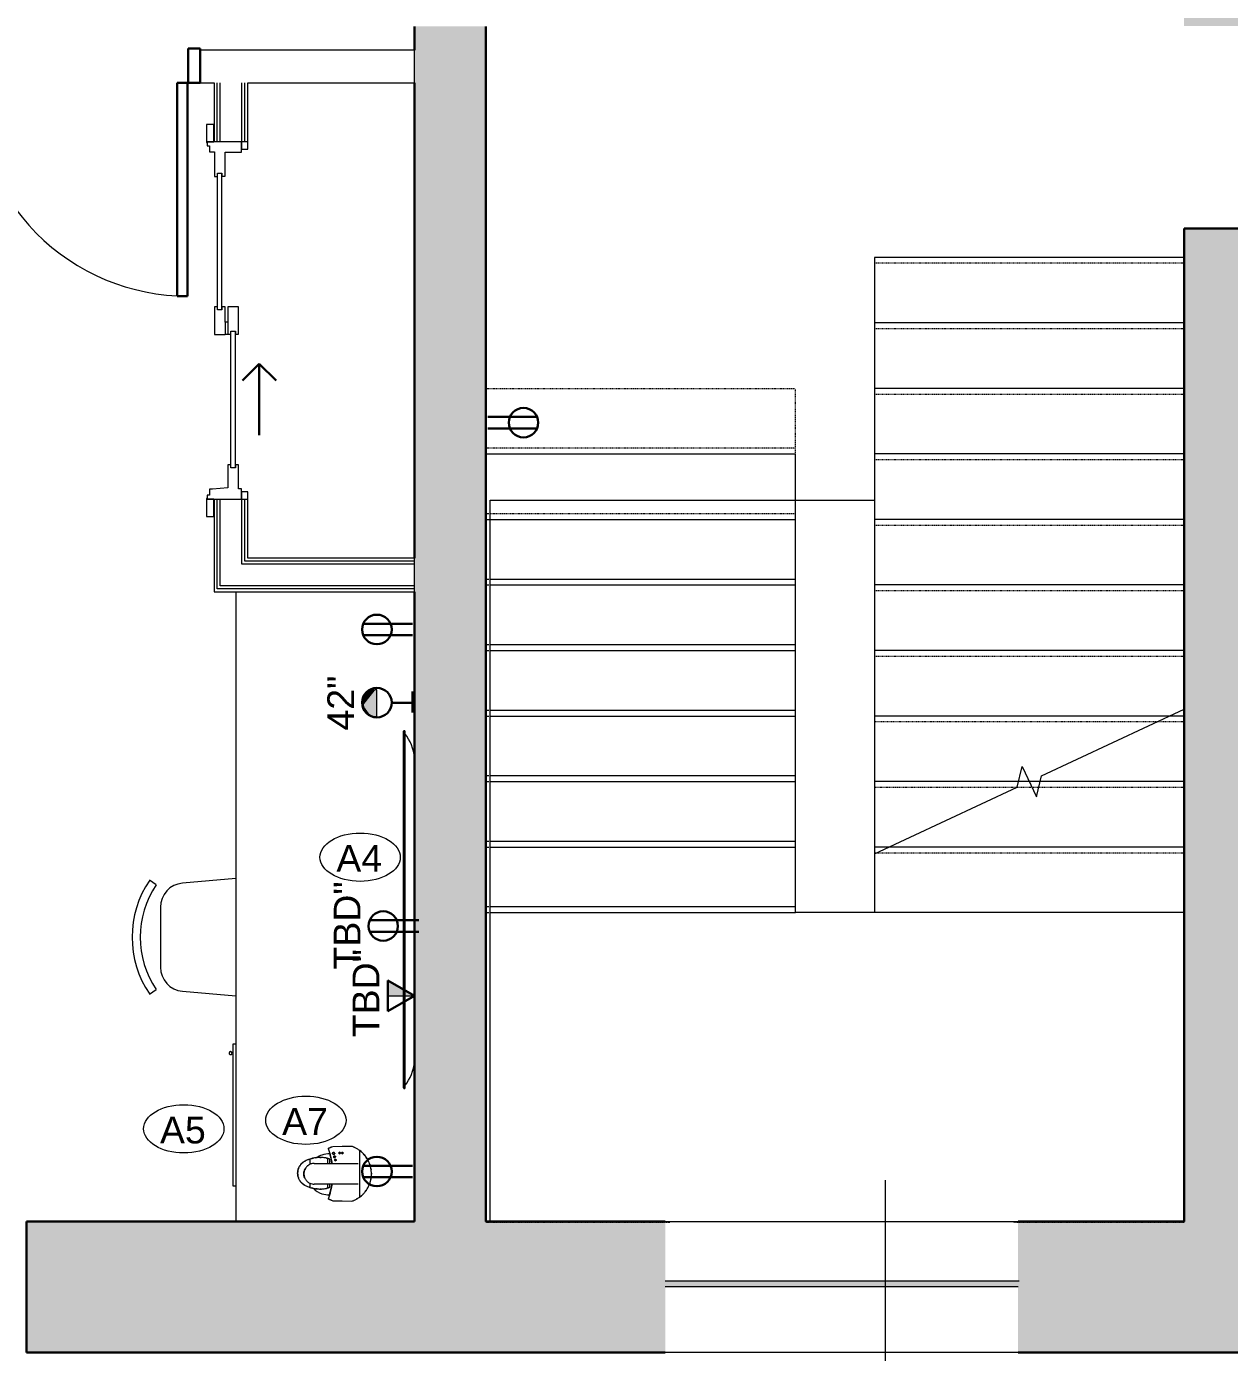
# Model space of a CAD drawing. Header units: inches. Extents: x -1176 to 1507, y -2563 to 978.
# Drawn here: x -422 to -219.9, y 84.5 to 307.1 of the extents above; entities that cross this region are included whole.
import ezdxf

# ---------------------------------------------------------------- set-up
doc = ezdxf.new("R2010")
doc.units = ezdxf.units.IN
doc.header["$MEASUREMENT"] = 0
doc.linetypes.add('Overhead 1_16_', pattern=[0.101562, 0.0625, -0.039062])
for name, color, linetype, lineweight in [('A-ANNO-NOTE', 131, 'Continuous', 40), ('A-AREA-IDEN', 2, 'Continuous', 9), ('A-DETL-GENF', 92, 'Continuous', 18), ('A-DOOR', 31, 'Continuous', 18), ('A-DOOR-FRAM', 31, 'Continuous', 30), ('A-DOOR-GLAZ', 31, 'Continuous', 9), ('A-DOOR-OPNG', 31, 'Continuous', 30), ('A-FLOR', 192, 'Continuous', 18), ('A-GLAZ', 151, 'Continuous', 18), ('A-WALL', 113, 'Continuous', 18), ('A-WALL-PATT', 111, 'Continuous', 18), ('I-FURN', 30, 'Continuous', 9), ('I-WALL', 2, 'Continuous', 18), ('Q-CASE', 31, 'Continuous', 9), ('Q-SPCQ', 91, 'Continuous', 9), ('Q-SPCQ-IDEN', 132, 'Continuous', 9), ('S-STRS', 31, 'Continuous', 18), ('S-STRS-MBND', 31, 'Continuous', 18)]:
    doc.layers.add(name, color=color, linetype=linetype, lineweight=lineweight)
doc.styles.add('Arial', font='arial.ttf', dxfattribs={"height": 4.5})
doc.styles.add('Swis721 Lt BT', font='swissl.ttf', dxfattribs={"height": 4.5})

# ---------------------------------------------------------------- blocks, each defined once
blk = doc.blocks.new('Chapel Windowscut - Chapel Windows-5742377-2nd Floor Power _ Signal')
at = {"layer": 'A-GLAZ'}
for points, knots in [([(-29.66, 11), (-29.16, 11), (-27.41, 11), (-23.4, 11), (-17.15, 11), (-9.87, 11), (-2, 11), (5.98, 11), (13.93, 11), (21.27, 11), (26.24, 11), (28.69, 11), (29.47, 11), (29.64, 11)], [0.379319, 0.379319, 0.379319, 0.379319, 0.502655, 0.753982, 1.00531, 1.256637, 1.507964, 1.759292, 2.010619, 2.293363, 2.576106, 2.717478, 2.762284, 2.762284, 2.762284, 2.762284]), ([(-29.66, 0), (-29.16, 0), (-27.41, 0), (-23.4, 0), (-17.15, 0), (-9.87, 0), (-2, 0), (5.98, 0), (13.93, 0), (21.27, 0), (26.24, 0), (28.69, 0), (29.47, 0), (29.64, 0)], [0.379319, 0.379319, 0.379319, 0.379319, 0.502655, 0.753982, 1.00531, 1.256637, 1.507964, 1.759292, 2.010619, 2.293363, 2.576106, 2.717478, 2.762284, 2.762284, 2.762284, 2.762284]), ([(29.66, -1), (29.48, -1), (28.68, -1), (26.25, -1), (21.26, -1), (13.93, -1), (5.98, -1), (-2, -1), (-9.87, -1), (-17.14, -1), (-23.44, -1), (-27.31, -1), (-29.26, -1), (-29.79, -1)], [-2.762284, -2.762284, -2.762284, -2.762284, -2.717478, -2.576106, -2.293363, -2.010619, -1.759292, -1.507964, -1.256637, -1.00531, -0.753982, -0.502655, -0.379319, -0.379319, -0.379319, -0.379319]), ([(29.66, -11), (29.48, -11), (28.68, -11), (26.25, -11), (21.26, -11), (13.93, -11), (5.98, -11), (-2, -11), (-9.87, -11), (-17.14, -11), (-23.44, -11), (-27.31, -11), (-29.26, -11), (-29.79, -11)], [-2.762284, -2.762284, -2.762284, -2.762284, -2.717478, -2.576106, -2.293363, -2.010619, -1.759292, -1.507964, -1.256637, -1.00531, -0.753982, -0.502655, -0.379319, -0.379319, -0.379319, -0.379319])]:
    blk.add_open_spline(points, degree=3, knots=knots, dxfattribs=at)
blk = doc.blocks.new('Door-Sliding-JELD-WEN-2_Panel-Stationary_Active-Wide_Stile-EpicVue - D6 5_ X 8_-8222148-2nd Floor Power _ Signal')
at = {"layer": 'A-DETL-GENF', "lineweight": 9}
for p, q in [((-29.86, 4.12), (-32.91, 4.12)), ((-32.91, 4.12), (-32.91, 2.86)), ((-32.91, 2.86), (-30, 2.86)), ((-30, 2.86), (-30, 4.04)), ((-30, 4.04), (-29.86, 4.04)), ((-29.34, 4.01), (-30, 4.01)), ((-30, 4.01), (-30, -1.74)), ((-29.86, 4.04), (-29.86, 4.12)), ((-29.34, 3.61), (-29.34, 4.01)), ((-28.34, 3.61), (-29.34, 3.61)), ((-28.34, 3.12), (-28.34, 3.61)), ((-28.11, 0.52), (-28.34, 3.12)), ((2.32, 2.8), (-2.37, 2.8)), ((-2.37, 2.8), (-2.37, 0.96)), ((1.78, 1.54), (1.78, 2.29)), ((1.78, 2.29), (2.32, 2.29)), ((2.32, 2.29), (2.32, 2.8)), ((24.2, 2.8), (24.2, 2.29)), ((28.33, 2.8), (24.2, 2.8)), ((24.2, 2.29), (24.75, 2.29)), ((24.75, 2.29), (24.75, 1.54)), ((29.34, 3.61), (28.33, 3.61)), ((28.33, 3.61), (28.33, 2.8)), ((30, 4.01), (29.34, 4.01)), ((29.34, 4.01), (29.34, 3.61)), ((29.86, 4.12), (29.86, 4.04)), ((32.91, 4.12), (29.86, 4.12)), ((29.86, 4.04), (30, 4.04)), ((30, 4.04), (30, 2.86)), ((30, -1.74), (30, 4.01)), ((30, 2.86), (32.91, 2.86)), ((32.91, 2.86), (32.91, 4.12)), ((-24.21, 0.52), (-28.11, 0.52)), ((-24.75, -0.74), (-24.75, 0.01)), ((-24.75, 0.01), (-24.21, 0.01)), ((-24.21, 0.01), (-24.21, 0.52)), ((-2.37, 0.96), (-2.32, 0.96)), ((-2.32, 1.01), (-2.32, 0.96)), ((-0.28, 1.01), (-2.32, 1.01)), ((-2.32, 0.96), (-2.32, 0.01)), ((-0.28, 0.52), (-2.32, 0.52)), ((-2.32, 0.01), (-1.78, 0.01)), ((-1.78, 0.01), (-1.78, -0.74)), ((-0.28, 0.52), (-0.28, 1.01)), ((-0.28, 1.01), (2.31, 1.01)), ((2.31, 0.52), (-0.28, 0.52)), ((2.31, 1.54), (1.78, 1.54)), ((2.31, 1.01), (2.31, 1.54)), ((2.31, -1.27), (2.31, 0.52)), ((24.75, 1.54), (24.21, 1.54)), ((24.21, 1.54), (24.21, 1.01)), ((24.21, 1.01), (28.25, 1.01)), ((28.25, 1.01), (28.25, -1.74)), ((-30, -1.74), (-28.25, -1.74)), ((-28.25, -1.74), (-28.25, -1.27)), ((-28.25, -1.27), (-24.22, -1.27)), ((-24.22, -0.74), (-24.75, -0.74)), ((-24.22, -1.27), (-24.22, -0.74)), ((-1.78, -0.74), (-2.31, -0.74)), ((-2.31, -0.74), (-2.31, -1.27)), ((-2.31, -1.27), (2.31, -1.27)), ((28.25, -1.74), (30, -1.74))]:
    blk.add_line(p, q, dxfattribs=at)
at = {"layer": 'A-DOOR-FRAM', "lineweight": 9}
for p, q in [((-28.75, -1.74), (-30, -1.74)), ((-30, -1.74), (-30, -2.81)), ((-28.75, -2.81), (-28.75, -1.74)), ((28.75, -1.74), (28.75, -2.81)), ((30, -1.74), (28.75, -1.74)), ((30, -2.81), (30, -1.74)), ((-30, -2.81), (-28.75, -2.81)), ((28.75, -2.81), (30, -2.81))]:
    blk.add_line(p, q, dxfattribs=at)
at = {"layer": 'A-DOOR-GLAZ'}
for p, q in [((1.78, 2.29), (24.75, 2.29)), ((-24.75, 0.01), (-1.78, 0.01)), ((1.78, 1.54), (24.75, 1.54)), ((-24.75, -0.74), (-1.78, -0.74))]:
    blk.add_line(p, q, dxfattribs=at)
at = {"layer": 'A-DOOR-OPNG'}
for p, q in [((-10.1, -1.92), (-7.27, -4.75)), ((-7.27, -4.75), (-19.27, -4.75)), ((-10.1, -7.58), (-7.27, -4.75))]:
    blk.add_line(p, q, dxfattribs=at)
blk = doc.blocks.new('Desk4 - Desk-7643888-2nd Floor Power _ Signal')
at = {"layer": 'Q-CASE'}
blk.add_line((2331.55, 493.83), (2225.83, 493.83), dxfattribs=at)
blk = doc.blocks.new('Single Flush - D1 3_ X 8_-8252945-2nd Floor Power _ Signal')
at = {"layer": 'A-DOOR', "lineweight": 30}
for p, q in [((16.15625, -2.75), (17.90625, -2.75)), ((16.15625, -38.5625), (16.15625, -2.75)), ((17.90625, -2.75), (17.90625, -38.5625)), ((17.90625, -38.5625), (16.15625, -38.5625))]:
    blk.add_line(p, q, dxfattribs=at)
at = {"layer": 'A-DOOR', "lineweight": 9}
blk.add_arc((17.90625, -2.75), 35.8125, 179.5, 270, dxfattribs=at)
at = {"layer": 'A-DOOR-FRAM'}
for p, q in [((-20, 3), (-20, -2.75)), ((-20, 3), (-18, 3)), ((-18, 3), (-18, -2.75)), ((18.000004, 3), (18.000004, -2.75)), ((18.000004, 3), (20.000004, 3)), ((20.000004, 3), (20.000004, -2.75)), ((-20, -2.75), (-18, -2.75)), ((18.000004, -2.75), (20.000004, -2.75))]:
    blk.add_line(p, q, dxfattribs=at)
blk = doc.blocks.new('F-Chairs - Side 01-V128-2nd Floor Power _ Signal')
at = {"layer": 'I-FURN'}
for p, q in [((-9.57, -3.52), (-8.8, -4.64)), ((8.8, -4.64), (9.57, -3.52)), ((5.02, -5.32), (-5.02, -5.32)), ((-9.07, -9.03), (-9.85, -18)), ((9.85, -18), (9.07, -9.03))]:
    blk.add_line(p, q, dxfattribs=at)
for centre, radius, start, end in [((0, -17.51), 16.94, 55.6197, 124.3803), ((0, -17.51), 15.59, 55.6197, 124.3803), ((-5.02, -9.38), 4.06, 90, 175.0303), ((5.02, -9.38), 4.06, 4.9697, 90)]:
    blk.add_arc(centre, radius, start, end, dxfattribs=at)
blk = doc.blocks.new('A-UC Refrigerator - A-UC Refrigerator-V129-2nd Floor Power _ Signal')
at = {"layer": 'Q-SPCQ'}
for p, q in [((-11.87, -17.25), (-11.87, -17.75)), ((-11.87, -17.75), (11.88, -17.75)), ((-10.5, -17.75), (-10.5, -17.91)), ((-10.5, -17.75), (-10.5, -17.91)), ((-10.25, -17.93), (-10.25, -17.75)), ((-10.25, -17.93), (-10.25, -17.75)), ((11.88, -17.75), (11.88, -17.25))]:
    blk.add_line(p, q, dxfattribs=at)
for start, end in [(90, 270), (270, 90)]:
    blk.add_arc((-10.39, -18.13), 0.25, start, end, dxfattribs=at)
blk = doc.blocks.new('A-Flat_Screen_TV - OLED 65B6P 65_-V63-2nd Floor Power _ Signal')
at = {"layer": 'Q-SPCQ'}
for p, q in [((-30, 0.19), (30, 0.19)), ((-30, 0.19), (-30, 0)), ((30, 0), (-30, 0)), ((-29.94, 0), (-29.94, -0.06)), ((29.94, -0.06), (29.94, 0)), ((30, 0), (30, 0.19)), ((29.94, -0.06), (-29.94, -0.06))]:
    blk.add_line(p, q, dxfattribs=at)
for centre, start, end in [((-24.9, -5.58), 94.6372, 128.9656), ((24.9, -5.58), 51.0344, 85.3628)]:
    blk.add_arc(centre, 7.41, start, end, dxfattribs=at)
blk = doc.blocks.new('Keurig_Coffee_Maker_18764 - Keurig_Coffee_Maker_18764-V131-2nd Floor Power _ Signal')
at = {"layer": 'Q-SPCQ'}
for p, q in [((-0.61, 4.75), (-0.53, 4.77)), ((-0.53, 4.77), (-0.61, 4.75)), ((-0.61, 4.75), (-0.53, 4.77)), ((-0.53, 4.77), (-0.61, 4.75)), ((-0.61, 4.75), (-0.53, 4.77)), ((-0.53, 4.77), (-0.61, 4.75)), ((-0.61, 4.75), (-0.6, 4.72)), ((-0.61, 4.75), (-0.6, 4.72)), ((-0.61, 4.75), (-0.6, 4.72)), ((-0.6, 4.72), (-0.52, 4.74)), ((-0.52, 4.74), (-0.6, 4.72)), ((-0.6, 4.72), (-0.52, 4.74)), ((-0.52, 4.74), (-0.6, 4.72)), ((-0.6, 4.72), (-0.52, 4.74)), ((-0.52, 4.74), (-0.6, 4.72)), ((-0.52, 4.74), (-0.53, 4.77)), ((-0.52, 4.74), (-0.53, 4.77)), ((-0.52, 4.74), (-0.53, 4.77)), ((-0.51, 4.78), (-0.43, 4.8)), ((-0.51, 4.78), (-0.51, 4.75)), ((-0.43, 4.77), (-0.51, 4.75)), ((-0.43, 4.8), (-0.36, 4.82)), ((-0.43, 4.77), (-0.43, 4.8)), ((-0.35, 4.79), (-0.43, 4.77)), ((-0.36, 4.82), (-0.35, 4.79)), ((-0.31, 4.83), (-0.11, 4.85)), ((-0.31, 4.83), (-0.3, 4.8)), ((-0.11, 4.82), (-0.3, 4.8)), ((-0.11, 4.85), (-0.11, 4.82)), ((-0.04, 4.86), (0.03, 4.85)), ((-0.04, 4.86), (-0.04, 4.82)), ((0.03, 4.82), (-0.04, 4.82)), ((0.03, 4.85), (0.13, 4.85)), ((0.13, 4.85), (0.03, 4.85)), ((0.03, 4.82), (0.03, 4.85)), ((0.03, 4.82), (0.12, 4.82)), ((0.12, 4.82), (0.03, 4.82)), ((0.13, 4.85), (0.12, 4.82)), ((0.2, 4.81), (0.12, 4.82)), ((0.13, 4.85), (0.2, 4.84)), ((0.2, 4.84), (0.2, 4.81)), ((0.27, 4.8), (0.28, 4.83)), ((0.3, 4.8), (0.27, 4.8)), ((0.28, 4.83), (0.44, 4.8)), ((0.43, 4.77), (0.34, 4.79)), ((0.49, 4.75), (0.43, 4.77)), ((0.44, 4.8), (0.5, 4.78)), ((0.44, 4.8), (0.44, 4.8)), ((0.44, 4.8), (0.44, 4.8)), ((0.45, 4.8), (0.44, 4.77)), ((0.47, 4.79), (0.46, 4.76)), ((0.52, 4.75), (0.46, 4.76)), ((0.46, 4.76), (0.49, 4.75)), ((0.5, 4.78), (0.47, 4.79)), ((0.47, 4.79), (0.52, 4.78)), ((0.49, 4.75), (0.5, 4.78)), ((0.5, 4.78), (0.49, 4.75)), ((0.5, 4.78), (0.49, 4.75)), ((0.49, 4.75), (0.49, 4.75)), ((0.5, 4.75), (0.51, 4.78)), ((0.5, 4.78), (0.5, 4.78)), ((0.52, 4.78), (0.52, 4.75)), ((0.58, 4.76), (0.57, 4.73)), ((0.64, 4.7), (0.57, 4.73)), ((0.58, 4.76), (0.65, 4.73)), ((0.64, 4.7), (0.65, 4.73)), ((0.71, 4.71), (0.7, 4.68)), ((0.74, 4.66), (0.7, 4.68)), ((0.7, 4.68), (0.74, 4.66)), ((0.75, 4.69), (0.71, 4.71)), ((0.71, 4.71), (0.76, 4.68)), ((0.89, 4.58), (0.74, 4.66)), ((0.76, 4.68), (0.9, 4.61)), ((0.91, 4.61), (0.89, 4.58)), ((0.9, 4.61), (0.89, 4.58)), ((-1.56, 3.82), (-2.29, 3.82)), ((-1.75, -4.31), (-1.75, 3.08)), ((2.47, 3.82), (1.56, 3.82)), ((1.75, 3.08), (1.75, -4.31)), ((-2.38, 0.79), (-1.75, 0.79)), ((-2.24, 0.47), (-1.75, 0.47)), ((1.75, 0.79), (2.56, 0.79)), ((1.75, 0.47), (2.42, 0.47)), ((-3.9, -4.57), (3.9, -4.57)), ((0, -6.52), (-0.05, -6.52)), ((0, -6.52), (-0.05, -6.52)), ((2.55, -5.79), (2.53, -5.79))]:
    blk.add_line(p, q, dxfattribs=at)
at = {"layer": 'Q-SPCQ', "flags": 128}
for points in [[(-4.52, -0.02), (-4.56, -1.59), (-4.6, -3.21)], [(4.6, -3.21), (4.56, -1.59), (4.52, -0.02)]]:
    blk.add_lwpolyline(points, dxfattribs=at)
at = {"layer": 'Q-SPCQ'}
for centre, radius, start, end in [((-0.11, 0.74), 3.42, 133.2151, 162.0251), ((-0.11, 0.74), 3.42, 17.9749, 33.9816), ((0, 12.51), 12.51, 252.7803, 257.1927), ((-0.11, 0.74), 3.42, 162.0251, 183.9632), ((0, 12.51), 12.51, 253.7595, 261.925), ((0, 12.51), 12.51, 259.0261, 261.9487), ((0, 12.51), 12.51, 278.0789, 285.3931), ((-1.51, 0.29), 4.88, 2.0734, 17.9749), ((3.4, -0.17), 0.187, 90, 270), ((3.4, -0.17), 0.187, 270, 90), ((2.3, -0.48), 0.125, 90, 270), ((2.3, -0.48), 0.125, 270, 90), ((2.84, -0.34), 0.156, 90, 270), ((2.84, -0.34), 0.156, 270, 90), ((3.48, -1.19), 0.125, 90, 270), ((3.48, -1.64), 0.125, 90, 270), ((3.48, -1.19), 0.125, 270, 90), ((3.48, -1.64), 0.125, 270, 90), ((-0.02, -1.68), 4.83, 219.3983, 221.0457), ((-0.02, -1.68), 4.83, 228.1639, 230.5343), ((-0.02, -1.68), 4.83, 239.6592, 240.0724)]:
    blk.add_arc(centre, radius, start, end, dxfattribs=at)
for points in [[(-1.96, 4.62), (-2.02, 4.49), (-2.14, 4.23), (-2.24, 3.96), (-2.29, 3.82)], [(-1.96, 4.62), (-1.95, 4.63), (-1.93, 4.67), (-1.91, 4.71), (-1.9, 4.72)], [(-1.27, 5.43), (-1.23, 5.46), (-1.19, 5.49), (-1.15, 5.51)], [(-1.15, 5.51), (-1.1, 5.54), (-1.05, 5.57), (-1, 5.6)], [(1.19, 5.6), (1.24, 5.57), (1.28, 5.54), (1.33, 5.51)], [(1.33, 5.51), (1.37, 5.49), (1.41, 5.46), (1.45, 5.43)], [(2.09, 4.72), (2.1, 4.71), (2.12, 4.67), (2.13, 4.63), (2.14, 4.62)], [(2.47, 3.82), (2.43, 3.96), (2.33, 4.23), (2.21, 4.49), (2.14, 4.62)], [(-2.29, 3.82), (-2.36, 3.62), (-2.46, 3.2), (-2.56, 2.55), (-2.57, 1.89), (-2.53, 1.46), (-2.49, 1.24)], [(-2.44, 3.26), (-2.42, 3.35), (-2.4, 3.44), (-2.38, 3.53)], [(-2.25, 3.92), (-2.24, 3.97), (-2.22, 4.01), (-2.21, 4.05)], [(2.68, 1.24), (2.71, 1.46), (2.75, 1.89), (2.74, 2.55), (2.65, 3.2), (2.54, 3.62), (2.47, 3.82)], [(2.69, 2.85), (2.71, 2.77), (2.72, 2.68), (2.73, 2.59)], [(-4.23, 0.74), (-4.29, 0.61), (-4.39, 0.36), (-4.48, 0.11), (-4.52, -0.02)], [(-4.23, 0.74), (-4.27, 0.65), (-4.34, 0.48), (-4.41, 0.31), (-4.44, 0.22)], [(-4.44, 0.22), (-4.41, 0.31), (-4.34, 0.48), (-4.27, 0.65), (-4.23, 0.74)], [(-2.94, 0.35), (-3.15, 0.4), (-3.59, 0.52), (-4.02, 0.66), (-4.23, 0.74)], [(-2.94, 0.35), (-2.58, 0.26), (-2.22, 0.19), (-1.86, 0.14)], [(-2.56, 1.93), (-2.56, 2), (-2.56, 2.07), (-2.56, 2.15)], [(-2.49, 1.24), (-2.48, 1.17), (-2.45, 1.01), (-2.4, 0.86), (-2.38, 0.79)], [(-2.4, 0.85), (-2.42, 0.92), (-2.44, 0.98), (-2.45, 1.05)], [(-1.81, 0.13), (-1.9, 0.14), (-1.98, 0.16), (-2.07, 0.17)], [(2.94, 0.35), (2.59, 0.27), (2.25, 0.2), (1.9, 0.15)], [(2.56, 0.79), (2.59, 0.86), (2.63, 1.01), (2.67, 1.17), (2.68, 1.24)], [(2.64, 1.05), (2.62, 0.98), (2.6, 0.92), (2.58, 0.85)], [(2.74, 2.15), (2.75, 2.08), (2.74, 2), (2.74, 1.93)], [(4.23, 0.74), (4.02, 0.66), (3.59, 0.52), (3.15, 0.4), (2.94, 0.35)], [(4.44, 0.22), (4.41, 0.31), (4.34, 0.48), (4.27, 0.65), (4.23, 0.74)], [(4.52, -0.02), (4.48, 0.11), (4.39, 0.36), (4.29, 0.61), (4.23, 0.74)], [(4.23, 0.74), (4.27, 0.65), (4.34, 0.48), (4.41, 0.31), (4.44, 0.22)], [(3.46, -0.34), (3.44, -0.35), (3.42, -0.36), (3.4, -0.36)], [(3.48, -1.76), (3.47, -1.76), (3.46, -1.76), (3.44, -1.75), (3.42, -1.74), (3.41, -1.74), (3.4, -1.73)], [(-4.6, -3.21), (-4.55, -3.38), (-4.43, -3.69), (-4.19, -4.15), (-4, -4.43), (-3.9, -4.57)], [(-4.47, -3.57), (-4.46, -3.59), (-4.45, -3.61), (-4.44, -3.63)], [(-4.44, -3.63), (-4.45, -3.61), (-4.46, -3.59), (-4.47, -3.57)], [(3.9, -4.57), (4, -4.43), (4.19, -4.15), (4.43, -3.69), (4.55, -3.38), (4.6, -3.21)], [(4.45, -3.62), (4.45, -3.61), (4.46, -3.59), (4.47, -3.57)], [(4.47, -3.57), (4.46, -3.59), (4.45, -3.61), (4.45, -3.62)], [(-2.1, -6.05), (-2.18, -6.01), (-2.25, -5.97), (-2.33, -5.93)], [(-1.66, -6.23), (-1.61, -6.25), (-1.55, -6.27), (-1.5, -6.29)], [(-1.5, -6.29), (-1.48, -6.29), (-1.46, -6.3), (-1.45, -6.3)], [(-0.94, -6.43), (-0.89, -6.44), (-0.84, -6.45), (-0.78, -6.46)], [(0, -6.52), (0.03, -6.52), (0.05, -6.52), (0.08, -6.52)], [(0.08, -6.52), (0.05, -6.52), (0.03, -6.52), (0, -6.52)], [(2.29, -5.93), (2.49, -5.82), (2.89, -5.58), (3.43, -5.13), (3.75, -4.77), (3.9, -4.57)], [(2.29, -5.93), (2.48, -5.83), (2.67, -5.72), (2.85, -5.59)], [(3.57, -4.97), (3.67, -4.86), (3.76, -4.75), (3.85, -4.63)]]:
    blk.add_open_spline(points, degree=3, dxfattribs=at)
for points, knots in [([(2.14, 4.62), (2.07, 4.77), (1.89, 5.05), (1.52, 5.4), (1.09, 5.67), (0.61, 5.84), (0.09, 5.9), (-0.42, 5.84), (-0.91, 5.67), (-1.27, 5.44), (-1.52, 5.22), (-1.75, 4.98), (-1.88, 4.77), (-1.96, 4.62)], [0, 0, 0, 0, 0.1, 0.2, 0.3, 0.4, 0.5, 0.6, 0.7, 0.8, 0.85, 0.9, 1, 1, 1, 1]), ([(-1.9, 4.72), (-1.84, 4.83), (-1.7, 5.03), (-1.51, 5.23), (-1.4, 5.33), (-1.37, 5.35)], [0, 0, 0, 0, 0.3333333, 0.6666667, 0.7485665, 0.7485665, 0.7485665, 0.7485665]), ([(1.75, 3.08), (1.75, 3.18), (1.73, 3.38), (1.66, 3.67), (1.55, 3.9), (1.45, 4.07), (1.36, 4.19), (1.26, 4.3), (1.14, 4.4), (1.02, 4.5), (0.9, 4.58), (0.76, 4.65), (0.62, 4.72), (0.47, 4.77), (0.3, 4.8), (0.12, 4.83), (-0.08, 4.83), (-0.28, 4.81), (-0.47, 4.77), (-0.65, 4.7), (-0.83, 4.62), (-0.99, 4.52), (-1.15, 4.4), (-1.28, 4.27), (-1.4, 4.13), (-1.51, 3.97), (-1.62, 3.75), (-1.72, 3.46), (-1.75, 3.21), (-1.75, 3.08)], [0, 0, 0, 0, 0.055556, 0.111111, 0.166667, 0.194444, 0.222222, 0.25, 0.277778, 0.305556, 0.333333, 0.361111, 0.388889, 0.416667, 0.444444, 0.479167, 0.513889, 0.548611, 0.583333, 0.618056, 0.652778, 0.6875, 0.722222, 0.756944, 0.791667, 0.826389, 0.861111, 0.930556, 1, 1, 1, 1]), ([(-0.84, 5.68), (-0.81, 5.69), (-0.71, 5.73), (-0.61, 5.77), (-0.54, 5.79)], [0.1340386, 0.1340386, 0.1340386, 0.1340386, 0.1666667, 0.256932, 0.256932, 0.256932, 0.256932]), ([(-0.38, 5.83), (-0.37, 5.83), (-0.07, 5.89), (0.25, 5.88), (0.55, 5.83), (0.57, 5.83)], [0.3167664, 0.3167664, 0.3167664, 0.3167664, 0.3333333, 0.6666667, 0.6830273, 0.6830273, 0.6830273, 0.6830273]), ([(0.72, 5.79), (0.8, 5.77), (0.9, 5.74), (1, 5.69), (1.02, 5.68)], [0.7426327, 0.7426327, 0.7426327, 0.7426327, 0.8333333, 0.8657703, 0.8657703, 0.8657703, 0.8657703]), ([(1.56, 5.35), (1.58, 5.33), (1.69, 5.23), (1.89, 5.03), (2.02, 4.83), (2.09, 4.72)], [0.2509667, 0.2509667, 0.2509667, 0.2509667, 0.3333333, 0.6666667, 1, 1, 1, 1]), ([(-2.54, 2.59), (-2.54, 2.6), (-2.53, 2.69), (-2.52, 2.78), (-2.51, 2.86)], [0.38887206, 0.38887206, 0.38887206, 0.38887206, 0.4, 0.46606846, 0.46606846, 0.46606846, 0.46606846]), ([(2.39, 4.05), (2.4, 4.03), (2.42, 3.98), (2.43, 3.94), (2.44, 3.93)], [0.17849533, 0.17849533, 0.17849533, 0.17849533, 0.2, 0.21629659, 0.21629659, 0.21629659, 0.21629659]), ([(2.56, 3.52), (2.58, 3.45), (2.6, 3.36), (2.62, 3.27), (2.62, 3.26)], [0.3370694, 0.3370694, 0.3370694, 0.3370694, 0.4, 0.41654848, 0.41654848, 0.41654848, 0.41654848]), ([(-1.75, 0.12), (-1.82, 0.13), (-2.22, 0.19), (-2.62, 0.27), (-2.94, 0.35)], [0.7961311, 0.7961311, 0.7961311, 0.7961311, 0.8333333, 1, 1, 1, 1]), ([(-2.33, 0.67), (-2.34, 0.68), (-2.34, 0.7), (-2.36, 0.74), (-2.38, 0.79), (-2.39, 0.83), (-2.4, 0.85)], [0.8338778, 0.8338778, 0.8338778, 0.8338778, 0.8611111, 0.8888889, 0.9444444, 1, 1, 1, 1]), ([(-2.38, 0.79), (-2.37, 0.77), (-2.36, 0.73), (-2.34, 0.68), (-2.32, 0.65), (-2.31, 0.62), (-2.3, 0.6), (-2.29, 0.58), (-2.28, 0.56), (-2.27, 0.54), (-2.26, 0.52), (-2.26, 0.51), (-2.25, 0.49), (-2.24, 0.48), (-2.24, 0.47), (-2.24, 0.47), (-2.24, 0.47)], [0, 0, 0, 0, 0.0555556, 0.1111111, 0.1388889, 0.1666667, 0.1944444, 0.2222222, 0.25, 0.2777778, 0.3055556, 0.3333333, 0.3611111, 0.3888889, 0.4444444, 0.4737946, 0.4737946, 0.4737946, 0.4737946]), ([(2.94, 0.35), (2.62, 0.27), (2.22, 0.19), (1.82, 0.13), (1.75, 0.12)], [0, 0, 0, 0, 0.1666667, 0.2038782, 0.2038782, 0.2038782, 0.2038782]), ([(1.86, 0.14), (1.93, 0.15), (2.29, 0.21), (2.65, 0.28), (2.94, 0.35)], [0.8149744, 0.8149744, 0.8149744, 0.8149744, 0.85, 1, 1, 1, 1]), ([(2.42, 0.47), (2.42, 0.47), (2.42, 0.47), (2.43, 0.48), (2.43, 0.49), (2.44, 0.51), (2.45, 0.53), (2.46, 0.55), (2.47, 0.57), (2.48, 0.58), (2.48, 0.6), (2.49, 0.62), (2.51, 0.66), (2.53, 0.72), (2.55, 0.76), (2.56, 0.79)], [0.5262054, 0.5262054, 0.5262054, 0.5262054, 0.5555556, 0.6111111, 0.6388889, 0.6666667, 0.7083333, 0.75, 0.7708333, 0.78125, 0.7916667, 0.8333333, 0.875, 0.9166667, 1, 1, 1, 1]), ([(2.58, 0.85), (2.58, 0.83), (2.56, 0.79), (2.54, 0.74), (2.53, 0.7), (2.52, 0.68), (2.52, 0.67)], [0, 0, 0, 0, 0.0555556, 0.1111111, 0.1388889, 0.1661222, 0.1661222, 0.1661222, 0.1661222]), ([(3.32, 0), (3.33, 0.01), (3.35, 0.02), (3.38, 0.02), (3.4, 0.02)], [0.8641401, 0.8641401, 0.8641401, 0.8641401, 0.9305556, 1, 1, 1, 1]), ([(3.4, 0.02), (3.41, 0.02), (3.42, 0.02), (3.44, 0.01), (3.44, 0.01)], [0, 0, 0, 0, 0.05555556, 0.07172864, 0.07172864, 0.07172864, 0.07172864]), ([(2.3, -0.6), (2.3, -0.6), (2.28, -0.6), (2.26, -0.6), (2.24, -0.59), (2.23, -0.58), (2.22, -0.57), (2.21, -0.56), (2.19, -0.53), (2.18, -0.5), (2.18, -0.46), (2.19, -0.42), (2.2, -0.4), (2.22, -0.39), (2.23, -0.38), (2.26, -0.36), (2.28, -0.35), (2.3, -0.35)], [0, 0, 0, 0, 0.055556, 0.111111, 0.166667, 0.194444, 0.222222, 0.277778, 0.333333, 0.444444, 0.583333, 0.652778, 0.722222, 0.756944, 0.791667, 0.861111, 1, 1, 1, 1]), ([(2.3, -0.35), (2.31, -0.35), (2.32, -0.36), (2.34, -0.36), (2.35, -0.36), (2.36, -0.37), (2.38, -0.38), (2.39, -0.39), (2.4, -0.4), (2.42, -0.42), (2.43, -0.46), (2.43, -0.5), (2.42, -0.54), (2.4, -0.55), (2.39, -0.57), (2.38, -0.58), (2.35, -0.6), (2.32, -0.6), (2.3, -0.6)], [0, 0, 0, 0, 0.055556, 0.083333, 0.111111, 0.166667, 0.194444, 0.222222, 0.277778, 0.333333, 0.444444, 0.583333, 0.652778, 0.722222, 0.756944, 0.791667, 0.861111, 1, 1, 1, 1]), ([(2.74, -0.45), (2.73, -0.45), (2.72, -0.43), (2.7, -0.4), (2.68, -0.36), (2.69, -0.31), (2.7, -0.26), (2.72, -0.24), (2.73, -0.22), (2.74, -0.21), (2.76, -0.2), (2.77, -0.2), (2.78, -0.19), (2.79, -0.19)], [0.2222222, 0.2222222, 0.2222222, 0.2222222, 0.2777778, 0.3333333, 0.4444444, 0.5833333, 0.6527778, 0.7222222, 0.7569444, 0.7916667, 0.8263889, 0.8611111, 0.8888889, 0.8888889, 0.8888889, 0.8888889]), ([(2.84, -0.18), (2.85, -0.18), (2.87, -0.18), (2.88, -0.18), (2.9, -0.19), (2.92, -0.2), (2.93, -0.21), (2.94, -0.21), (2.94, -0.22)], [0, 0, 0, 0, 0.0555556, 0.0833333, 0.1111111, 0.1666667, 0.1944444, 0.2222222, 0.2222222, 0.2222222, 0.2222222]), ([(2.98, -0.26), (2.99, -0.27), (3, -0.31), (3, -0.36), (2.98, -0.41), (2.97, -0.43), (2.95, -0.45), (2.94, -0.46), (2.93, -0.47), (2.89, -0.48), (2.87, -0.49), (2.84, -0.49)], [0.3333333, 0.3333333, 0.3333333, 0.3333333, 0.4444444, 0.5833333, 0.6527778, 0.7222222, 0.7569444, 0.7916667, 0.8263889, 0.8611111, 1, 1, 1, 1]), ([(3.21, -0.14), (3.21, -0.13), (3.22, -0.11), (3.22, -0.09), (3.23, -0.08), (3.23, -0.08)], [0.5555556, 0.5555556, 0.5555556, 0.5555556, 0.5833333, 0.6527778, 0.6666667, 0.6666667, 0.6666667, 0.6666667]), ([(3.27, -0.31), (3.27, -0.3), (3.25, -0.29), (3.23, -0.25), (3.21, -0.21), (3.21, -0.18), (3.21, -0.17)], [0.2222222, 0.2222222, 0.2222222, 0.2222222, 0.2777778, 0.3333333, 0.4444444, 0.4882459, 0.4882459, 0.4882459, 0.4882459]), ([(3.4, -0.36), (3.39, -0.36), (3.37, -0.35), (3.35, -0.35), (3.34, -0.35), (3.33, -0.34)], [0, 0, 0, 0, 0.0555556, 0.0833333, 0.1111111, 0.1111111, 0.1111111, 0.1111111]), ([(3.48, -1.31), (3.47, -1.31), (3.46, -1.31), (3.44, -1.31), (3.42, -1.3), (3.4, -1.28), (3.39, -1.27), (3.37, -1.24), (3.36, -1.21), (3.36, -1.16), (3.37, -1.13), (3.38, -1.11), (3.39, -1.1), (3.41, -1.09), (3.44, -1.07), (3.46, -1.06), (3.48, -1.06)], [0, 0, 0, 0, 0.055556, 0.111111, 0.166667, 0.222222, 0.277778, 0.333333, 0.444444, 0.583333, 0.652778, 0.722222, 0.756944, 0.791667, 0.861111, 1, 1, 1, 1]), ([(3.36, -1.66), (3.36, -1.64), (3.36, -1.61), (3.37, -1.58), (3.39, -1.56), (3.4, -1.54), (3.44, -1.52), (3.46, -1.51), (3.48, -1.51)], [0.4444444, 0.4444444, 0.4444444, 0.4444444, 0.5833333, 0.6527778, 0.7222222, 0.7916667, 0.8611111, 1, 1, 1, 1]), ([(3.48, -1.06), (3.49, -1.06), (3.51, -1.06), (3.53, -1.07), (3.55, -1.08), (3.56, -1.09), (3.58, -1.11), (3.6, -1.13), (3.61, -1.17), (3.61, -1.19), (3.61, -1.21)], [0, 0, 0, 0, 0.0555556, 0.1111111, 0.1666667, 0.2222222, 0.2777778, 0.3333333, 0.4444444, 0.5555556, 0.5555556, 0.5555556, 0.5555556]), ([(3.59, -1.25), (3.59, -1.26), (3.58, -1.27), (3.56, -1.29), (3.53, -1.31), (3.5, -1.31), (3.48, -1.31)], [0.6666667, 0.6666667, 0.6666667, 0.6666667, 0.7222222, 0.7916667, 0.8611111, 1, 1, 1, 1]), ([(3.48, -1.51), (3.49, -1.51), (3.51, -1.51), (3.53, -1.52), (3.55, -1.53), (3.56, -1.54), (3.58, -1.56), (3.6, -1.58), (3.61, -1.61), (3.61, -1.64), (3.61, -1.66)], [0, 0, 0, 0, 0.0555556, 0.1111111, 0.1666667, 0.2222222, 0.2777778, 0.3333333, 0.4444444, 0.5555556, 0.5555556, 0.5555556, 0.5555556]), ([(3.59, -1.7), (3.59, -1.7), (3.58, -1.72), (3.56, -1.73), (3.53, -1.75), (3.5, -1.76), (3.48, -1.76)], [0.6666667, 0.6666667, 0.6666667, 0.6666667, 0.7222222, 0.7916667, 0.8611111, 1, 1, 1, 1]), ([(3.5, -0.01), (3.5, -0.01), (3.51, -0.02), (3.53, -0.03), (3.54, -0.05), (3.57, -0.09), (3.59, -0.14), (3.59, -0.18), (3.58, -0.2)], [0.1737723, 0.1737723, 0.1737723, 0.1737723, 0.1944444, 0.2222222, 0.2777778, 0.3333333, 0.4444444, 0.5555556, 0.5555556, 0.5555556, 0.5555556]), ([(3.58, -0.23), (3.57, -0.24), (3.56, -0.26), (3.55, -0.28), (3.53, -0.3), (3.52, -0.31), (3.52, -0.31)], [0.6069174, 0.6069174, 0.6069174, 0.6069174, 0.6527778, 0.7222222, 0.7569444, 0.7777778, 0.7777778, 0.7777778, 0.7777778]), ([(-4.28, -3.96), (-4.26, -4), (-4.23, -4.06), (-4.2, -4.11), (-4.2, -4.12)], [0.3713401, 0.3713401, 0.3713401, 0.3713401, 0.5, 0.5248828, 0.5248828, 0.5248828, 0.5248828]), ([(-4.2, -4.12), (-4.2, -4.11), (-4.23, -4.06), (-4.26, -4), (-4.28, -3.96)], [0.4751172, 0.4751172, 0.4751172, 0.4751172, 0.5, 0.6286599, 0.6286599, 0.6286599, 0.6286599]), ([(-3.9, -4.57), (-3.77, -4.75), (-3.49, -5.07), (-3.02, -5.49), (-2.6, -5.78), (-2.29, -5.96), (-2.11, -6.05), (-1.94, -6.12), (-1.75, -6.2), (-1.57, -6.27), (-1.44, -6.31), (-1.36, -6.33), (-1.24, -6.36), (-1.07, -6.41), (-0.88, -6.44), (-0.76, -6.46), (-0.68, -6.47), (-0.53, -6.49), (-0.32, -6.51), (-0.14, -6.52), (-0.05, -6.52)], [0, 0, 0, 0, 0.142857, 0.285714, 0.428571, 0.5, 0.535714, 0.571429, 0.625, 0.678571, 0.705357, 0.71875, 0.732143, 0.785714, 0.839286, 0.852679, 0.866071, 0.892857, 0.946429, 1, 1, 1, 1]), ([(-3.44, -5.1), (-3.43, -5.11), (-3.38, -5.16), (-3.33, -5.21), (-3.29, -5.25)], [0.23427003, 0.23427003, 0.23427003, 0.23427003, 0.25, 0.30481789, 0.30481789, 0.30481789, 0.30481789]), ([(-3.29, -5.25), (-3.33, -5.21), (-3.38, -5.16), (-3.43, -5.11), (-3.44, -5.1)], [0.79638486, 0.79638486, 0.79638486, 0.79638486, 0.83333333, 0.8435005, 0.8435005, 0.8435005, 0.8435005]), ([(-2.72, -5.7), (-2.76, -5.67), (-2.83, -5.62), (-2.89, -5.58), (-2.92, -5.56)], [0.63255371, 0.63255371, 0.63255371, 0.63255371, 0.66666667, 0.68782663, 0.68782663, 0.68782663, 0.68782663]), ([(-2.91, -5.56), (-2.89, -5.58), (-2.82, -5.63), (-2.75, -5.68), (-2.71, -5.7)], [0.46748557, 0.46748557, 0.46748557, 0.46748557, 0.5, 0.54988363, 0.54988363, 0.54988363, 0.54988363]), ([(-2.32, -5.94), (-2.28, -5.96), (-2.2, -6), (-2.13, -6.03), (-2.1, -6.05)], [0.7023309, 0.7023309, 0.7023309, 0.7023309, 0.75, 0.78527969, 0.78527969, 0.78527969, 0.78527969]), ([(-1.45, -6.3), (-1.48, -6.29), (-1.55, -6.27), (-1.62, -6.25), (-1.68, -6.23)], [0.3190358, 0.3190358, 0.3190358, 0.3190358, 0.33333333, 0.37139588, 0.37139588, 0.37139588, 0.37139588]), ([(-0.77, -6.46), (-0.78, -6.46), (-0.84, -6.45), (-0.9, -6.44), (-0.95, -6.43)], [0.1610836, 0.1610836, 0.1610836, 0.1610836, 0.16666667, 0.2032532, 0.2032532, 0.2032532, 0.2032532]), ([(0, -6.52), (0.09, -6.52), (0.26, -6.51), (0.47, -6.49), (0.63, -6.47), (0.76, -6.45), (0.88, -6.43), (1.02, -6.4), (1.17, -6.37), (1.31, -6.33), (1.42, -6.3), (1.53, -6.26), (1.67, -6.21), (1.83, -6.15), (2.04, -6.06), (2.19, -5.98), (2.29, -5.93)], [0, 0, 0, 0, 0.1, 0.2, 0.25, 0.3, 0.35, 0.4, 0.475, 0.55, 0.5875, 0.625, 0.7, 0.775, 0.85, 1, 1, 1, 1]), ([(0.71, -6.46), (0.74, -6.46), (0.79, -6.45), (0.84, -6.44), (0.86, -6.44)], [0.29875922, 0.29875922, 0.29875922, 0.29875922, 0.33333333, 0.3619925, 0.3619925, 0.3619925, 0.3619925]), ([(0.86, -6.44), (0.84, -6.44), (0.79, -6.45), (0.74, -6.46), (0.71, -6.46)], [0.6380075, 0.6380075, 0.6380075, 0.6380075, 0.66666667, 0.70124078, 0.70124078, 0.70124078, 0.70124078]), ([(1.52, -6.26), (1.54, -6.26), (1.57, -6.25), (1.6, -6.23), (1.62, -6.23)], [0.65060949, 0.65060949, 0.65060949, 0.65060949, 0.66666667, 0.69577662, 0.69577662, 0.69577662, 0.69577662]), ([(1.62, -6.23), (1.6, -6.23), (1.57, -6.25), (1.54, -6.26), (1.52, -6.26)], [0.30422338, 0.30422338, 0.30422338, 0.30422338, 0.33333333, 0.34939051, 0.34939051, 0.34939051, 0.34939051]), ([(2.85, -5.59), (2.8, -5.62), (2.62, -5.75), (2.43, -5.85), (2.29, -5.93)], [0.8, 0.8, 0.8, 0.8, 0.85, 1, 1, 1, 1]), ([(3.04, -5.45), (3.15, -5.37), (3.27, -5.27), (3.38, -5.16), (3.39, -5.15)], [0.2716855, 0.2716855, 0.2716855, 0.2716855, 0.4, 0.414526, 0.414526, 0.414526, 0.414526]), ([(3.39, -5.15), (3.3, -5.23), (3.18, -5.34), (3.06, -5.44), (3.04, -5.45)], [0.585474, 0.585474, 0.585474, 0.585474, 0.7, 0.7283145, 0.7283145, 0.7283145, 0.7283145]), ([(3.85, -4.63), (3.84, -4.65), (3.75, -4.77), (3.65, -4.88), (3.56, -4.97)], [0.3739159, 0.3739159, 0.3739159, 0.3739159, 0.4, 0.5097654, 0.5097654, 0.5097654, 0.5097654])]:
    blk.add_open_spline(points, degree=3, knots=knots, dxfattribs=at)
blk = doc.blocks.new('Appliance_Specialty Equipment Tag - Standard-3515593-2nd Floor Power _ Signal')
at = {"layer": 'Q-SPCQ-IDEN'}
blk.add_ellipse((-0.0499, 0.0037), major_axis=(-0.1406, 0), ratio=0.600473, dxfattribs=at)

msp = doc.modelspace()

# ---------------------------------------------------------------- hatches: boundary and pattern name
at = {"layer": 'A-ANNO-NOTE', "lineweight": 9}
for points in [[(-365.44, 193.12), (-365.37, 194.15), (-365.46, 193.28)], [(-365.46, 193.28), (-365.37, 194.15), (-365.46, 193.68)], [(-364.28, 191.49), (-363.37, 195.72), (-365.44, 193.12)], [(-365.44, 193.12), (-363.37, 195.72), (-364.14, 195.53)], [(-365.44, 193.12), (-364.14, 195.53), (-365.18, 194.58)], [(-365.44, 193.12), (-365.18, 194.58), (-365.37, 194.15)], [(-365.18, 194.58), (-364.14, 195.53), (-364.85, 195.03)], [(-364.85, 195.03), (-364.14, 195.53), (-364.61, 195.25)], [(-363.53, 191.25), (-363.37, 195.72), (-364.28, 191.49)], [(-364.14, 195.53), (-363.37, 195.72), (-363.68, 195.68)], [(-363.21, 191.23), (-363.37, 195.72), (-363.53, 191.25)], [(-363.13, 191.23), (-363.13, 195.73), (-363.37, 195.72)], [(-363.21, 191.23), (-363.13, 191.23), (-363.37, 195.72)], [(-364.28, 191.49), (-365.44, 193.12), (-365.29, 192.59)], [(-364.28, 191.49), (-365.29, 192.59), (-365.05, 192.17)], [(-364.28, 191.49), (-365.05, 192.17), (-364.96, 192.04)], [(-364.28, 191.49), (-364.96, 192.04), (-364.74, 191.81)], [(-363.53, 191.25), (-364.28, 191.49), (-364.06, 191.39)], [(-361.29, 144.32), (-356.82, 144.32), (-361.29, 146.9), (-361.29, 144.58)]]:
    msp.add_hatch(color=256, dxfattribs=at).paths.add_polyline_path(points, flags=0)
at = {"layer": 'A-WALL-PATT', "lineweight": 9}
h = msp.add_hatch(color=7, dxfattribs=at)
h.paths.add_polyline_path([(-344.82, 106.47), (-344.82, 307.08), (-356.82, 307.08), (-356.82, 106.47), (-347.27, 106.47)], flags=0)
h.paths.add_polyline_path([(-347.27, 343.08), (-344.82, 343.08), (-344.82, 543.68), (-356.82, 543.68), (-356.82, 343.08)], flags=0)
h = msp.add_hatch(color=7, dxfattribs=at)
h.paths.add_polyline_path([(-213.57, 106.47), (-213.57, 273.18), (-227.57, 273.18), (-227.57, 106.47)], flags=0)
h.paths.add_polyline_path([(-213.57, 307.18), (-213.57, 330.68), (-227.57, 330.68), (-227.57, 307.18)], flags=0)
h = msp.add_hatch(color=7, dxfattribs=at)
h.paths.add_polyline_path([(-23.49, 84.47), (1.72, 84.47), (1.72, 106.47), (-64.38, 106.47), (-64.38, 84.47)], flags=0)
h.paths.add_polyline_path([(-136.38, 84.47), (-136.38, 106.47), (-255.44, 106.47), (-255.44, 96.47), (-314.7, 96.47), (-314.7, 106.47), (-421.98, 106.47), (-421.98, 84.47), (-314.7, 84.47), (-314.7, 95.47), (-255.44, 95.47), (-255.44, 84.47), (-208.51, 84.47)], flags=0)
h.paths.add_polyline_path([(-570.07, 84.47), (-493.47, 84.47), (-493.47, 106.47), (-570.07, 106.47), (-570.07, 105.94)], flags=0)

# ---------------------------------------------------------------- linework, layer by layer
at = {"layer": 'A-ANNO-NOTE', "lineweight": 30}
for p, q in [((-344.49, 241.53), (-336.23, 241.53)), ((-344.49, 239.61), (-336.23, 239.61)), ((-357.15, 206.8), (-365.41, 206.8)), ((-357.15, 204.89), (-365.41, 204.89)), ((-357.15, 191.93), (-357.15, 195.43)), ((-357.15, 193.56), (-360.65, 193.56)), ((-356.08, 157.02), (-364.35, 157.02)), ((-356.08, 155.1), (-364.35, 155.1)), ((-356.82, 144.32), (-361.29, 146.9)), ((-361.29, 141.75), (-361.29, 146.9)), ((-356.82, 144.32), (-361.29, 141.75)), ((-357.15, 115.8), (-365.41, 115.8)), ((-357.15, 113.89), (-365.41, 113.89))]:
    msp.add_line(p, q, dxfattribs=at)
at = {"layer": 'A-ANNO-NOTE', "lineweight": 9}
for p, q in [((-363.13, 191.23), (-363.13, 195.73)), ((-356.82, 144.32), (-361.29, 146.9)), ((-361.29, 146.9), (-361.29, 144.32)), ((-361.29, 144.32), (-356.82, 144.32))]:
    msp.add_line(p, q, dxfattribs=at)
at = {"layer": 'A-ANNO-NOTE', "lineweight": 30}
for centre, radius in [((-338.51, 240.57), 2.47), ((-363.13, 205.85), 2.48), ((-363.13, 193.57), 2.48), ((-362.07, 156.06), 2.47), ((-363.13, 114.85), 2.48)]:
    msp.add_circle(centre, radius, dxfattribs=at)
at = {"layer": 'A-ANNO-NOTE', "lineweight": 9}
msp.add_arc((-363.22, 193.48), 2.25, 87.6427, 272.3573, dxfattribs=at)
at = {"layer": 'A-AREA-IDEN'}
msp.add_line((-277.75, 113.38), (-277.75, 77.04), dxfattribs=at)
at = {"layer": 'A-FLOR'}
for p, q in [((-344.1, 106.47), (-344.1, 227.58)), ((-344.1, 227.58), (-279.57, 227.58))]:
    msp.add_line(p, q, dxfattribs=at)
at = {"layer": 'A-WALL', "color": 8, "lineweight": 30}
for p, q in [((-356.82, 307.08), (-356.82, 303.12)), ((-344.82, 106.47), (-344.82, 307.08)), ((-356.82, 297.62), (-356.82, 217.81)), ((-213.57, 273.18), (-227.57, 273.18)), ((-227.57, 273.18), (-227.57, 106.47)), ((-356.82, 212.19), (-356.82, 106.47)), ((-356.82, 106.47), (-421.98, 106.47)), ((-421.98, 106.47), (-421.98, 84.47)), ((-314.7, 106.47), (-344.82, 106.47)), ((-227.57, 106.47), (-255.44, 106.47)), ((-421.98, 84.47), (-314.7, 84.47)), ((-255.44, 84.47), (-136.38, 84.47))]:
    msp.add_line(p, q, dxfattribs=at)
at = {"layer": 'A-WALL'}
for p, q in [((-356.82, 297.62), (-356.82, 303.12)), ((-389.95, 287.72), (-389.95, 297.62)), ((-389.45, 287.72), (-389.45, 297.62)), ((-385.82, 287.72), (-385.82, 297.62)), ((-385.32, 287.72), (-385.32, 297.62)), ((-389.95, 212.69), (-389.95, 227.72)), ((-389.45, 213.19), (-389.45, 227.72)), ((-385.82, 216.81), (-385.82, 227.72)), ((-385.32, 217.31), (-385.32, 227.72)), ((-356.82, 216.81), (-385.82, 216.81)), ((-356.82, 217.31), (-385.32, 217.31)), ((-356.82, 212.19), (-356.82, 217.81)), ((-356.82, 212.69), (-389.95, 212.69)), ((-356.82, 213.19), (-389.45, 213.19))]:
    msp.add_line(p, q, dxfattribs=at)
at = {"layer": 'I-WALL'}
for p, q in [((-356.82, 303.12), (-392.82, 303.12)), ((-392.82, 303.12), (-392.82, 297.62)), ((-392.82, 297.62), (-390.45, 297.62)), ((-390.45, 297.62), (-390.45, 287.72)), ((-384.82, 297.62), (-356.82, 297.62)), ((-384.82, 287.72), (-384.82, 297.62)), ((-390.45, 227.72), (-390.45, 212.19)), ((-384.82, 217.81), (-384.82, 227.72)), ((-356.82, 217.81), (-384.82, 217.81)), ((-390.45, 212.19), (-356.82, 212.19))]:
    msp.add_line(p, q, dxfattribs=at)
at = {"layer": 'S-STRS', "lineweight": 9}
for p, q in [((-227.57, 268.32), (-279.57, 268.32)), ((-279.57, 268.32), (-279.57, 257.32)), ((-279.57, 257.32), (-279.57, 246.32)), ((-227.57, 257.32), (-279.57, 257.32)), ((-279.57, 246.32), (-279.57, 235.32)), ((-227.57, 246.32), (-279.57, 246.32)), ((-344.82, 235.32), (-292.82, 235.32)), ((-292.82, 224.32), (-292.82, 235.32)), ((-279.57, 235.32), (-279.57, 224.32)), ((-227.57, 235.32), (-279.57, 235.32)), ((-344.82, 224.32), (-292.82, 224.32)), ((-292.82, 213.32), (-292.82, 224.32)), ((-279.57, 224.32), (-279.57, 213.32)), ((-227.57, 224.32), (-279.57, 224.32)), ((-344.1, 213.32), (-292.82, 213.32)), ((-292.82, 202.32), (-292.82, 213.32)), ((-279.57, 213.32), (-279.57, 202.32)), ((-227.57, 213.32), (-279.57, 213.32)), ((-344.1, 202.32), (-292.82, 202.32)), ((-292.82, 191.32), (-292.82, 202.32)), ((-279.57, 202.32), (-279.57, 191.32)), ((-227.57, 202.32), (-279.57, 202.32)), ((-344.1, 191.32), (-292.82, 191.32)), ((-292.82, 180.32), (-292.82, 191.32)), ((-279.57, 191.32), (-279.57, 180.32)), ((-229.98, 191.32), (-279.57, 191.32)), ((-227.57, 191.32), (-229.98, 191.32)), ((-344.1, 180.32), (-292.82, 180.32)), ((-292.82, 169.32), (-292.82, 180.32)), ((-279.57, 180.32), (-279.57, 169.32)), ((-255.38, 180.32), (-279.57, 180.32)), ((-253.57, 180.32), (-255.38, 180.32)), ((-251.76, 180.32), (-253.57, 180.32)), ((-227.57, 180.32), (-251.76, 180.32)), ((-344.1, 169.32), (-292.82, 169.32)), ((-292.82, 158.32), (-292.82, 169.32)), ((-279.57, 169.32), (-279.57, 168.2)), ((-277.16, 169.32), (-279.57, 169.32)), ((-227.57, 169.32), (-277.16, 169.32)), ((-279.57, 168.2), (-279.57, 158.32)), ((-344.1, 158.32), (-292.82, 158.32)), ((-279.57, 158.32), (-292.82, 158.32)), ((-227.57, 158.32), (-279.57, 158.32))]:
    msp.add_line(p, q, dxfattribs=at)
at = {"layer": 'S-STRS', "linetype": 'Overhead 1_16_', "lineweight": 9}
for p, q in [((-227.57, 267.32), (-279.57, 267.32)), ((-227.57, 256.32), (-279.57, 256.32)), ((-227.57, 245.32), (-279.57, 245.32)), ((-227.57, 234.32), (-279.57, 234.32)), ((-344.82, 225.32), (-292.82, 225.32)), ((-227.57, 223.32), (-279.57, 223.32)), ((-344.1, 214.32), (-292.82, 214.32)), ((-227.57, 212.32), (-279.57, 212.32)), ((-344.1, 203.32), (-292.82, 203.32)), ((-227.57, 201.32), (-279.57, 201.32)), ((-344.1, 192.32), (-292.82, 192.32)), ((-232.13, 190.32), (-279.57, 190.32)), ((-227.57, 190.32), (-232.13, 190.32)), ((-344.1, 181.32), (-292.82, 181.32)), ((-255.72, 179.32), (-279.57, 179.32)), ((-253.1, 179.32), (-255.72, 179.32)), ((-252.01, 179.32), (-253.1, 179.32)), ((-227.57, 179.32), (-252.01, 179.32)), ((-344.1, 170.32), (-292.82, 170.32)), ((-279.3, 168.32), (-279.57, 168.32)), ((-227.57, 168.32), (-279.3, 168.32)), ((-344.1, 159.32), (-292.82, 159.32))]:
    msp.add_line(p, q, dxfattribs=at)
at = {"layer": 'S-STRS-MBND', "linetype": 'Overhead 1_16_', "lineweight": 9}
for p, q in [((-344.82, 246.32), (-292.82, 246.32)), ((-344.82, 158.32), (-344.82, 246.32)), ((-292.82, 158.32), (-292.82, 246.32)), ((-344.82, 236.32), (-292.82, 236.32)), ((-344.82, 235.32), (-292.82, 235.32)), ((-344.82, 225.32), (-292.82, 225.32)), ((-344.82, 224.32), (-292.82, 224.32)), ((-344.82, 214.32), (-292.82, 214.32)), ((-344.82, 213.32), (-292.82, 213.32)), ((-344.82, 203.32), (-292.82, 203.32)), ((-344.82, 202.32), (-292.82, 202.32)), ((-344.82, 192.32), (-292.82, 192.32)), ((-344.82, 191.32), (-292.82, 191.32)), ((-227.57, 190.32), (-232.13, 190.32)), ((-227.57, 191.32), (-229.98, 191.32)), ((-344.82, 181.32), (-292.82, 181.32)), ((-344.82, 180.32), (-292.82, 180.32)), ((-253.57, 180.32), (-255.38, 180.32)), ((-227.57, 180.32), (-251.76, 180.32)), ((-253.1, 179.32), (-255.72, 179.32)), ((-227.57, 179.32), (-252.01, 179.32)), ((-344.82, 170.32), (-292.82, 170.32)), ((-344.82, 169.32), (-292.82, 169.32)), ((-227.57, 169.32), (-277.16, 169.32)), ((-227.57, 171.32), (-227.57, 158.32)), ((-279.57, 168.2), (-279.57, 158.32)), ((-227.57, 168.32), (-279.3, 168.32)), ((-344.82, 159.32), (-292.82, 159.32)), ((-344.82, 158.32), (-344.82, 106.32)), ((-344.82, 158.32), (-292.82, 158.32)), ((-279.57, 158.32), (-292.82, 158.32)), ((-227.57, 158.32), (-279.57, 158.32)), ((-227.57, 106.32), (-227.57, 158.32)), ((-344.82, 106.32), (-313.95, 106.32)), ((-256.19, 106.32), (-227.57, 106.32))]:
    msp.add_line(p, q, dxfattribs=at)
at = {"layer": 'S-STRS-MBND', "lineweight": 9}
for p, q in [((-251.53, 181.28), (-227.57, 192.45)), ((-255.61, 179.37), (-254.76, 182.87)), ((-254.76, 182.87), (-252.38, 177.78)), ((-252.38, 177.78), (-251.53, 181.28)), ((-279.57, 168.2), (-255.61, 179.37))]:
    msp.add_line(p, q, dxfattribs=at)

# ---------------------------------------------------------------- block references
at = {"layer": 'A-DOOR'}
msp.add_blockref('Single Flush - D1 3_ X 8_-8252945-2nd Floor Power _ Signal', (-412.82, 300.37), dxfattribs=at)
at = {"layer": 'A-DOOR', "rotation": 89.99999999999993}
msp.add_blockref('Door-Sliding-JELD-WEN-2_Panel-Stationary_Active-Wide_Stile-EpicVue - D6 5_ X 8_-8222148-2nd Floor Power _ Signal', (-387.63, 257.72), dxfattribs=at)
at = {"layer": 'A-GLAZ', "rotation": 180}
msp.add_blockref('Chapel Windowscut - Chapel Windows-5742377-2nd Floor Power _ Signal', (-285.07, 95.47), dxfattribs=at)
at = {"layer": 'I-FURN', "rotation": 89.9999999999999}
msp.add_blockref('F-Chairs - Side 01-V128-2nd Floor Power _ Signal', (-404.82, 154.19), dxfattribs=at)
at = {"layer": 'Q-CASE', "rotation": 90.00000000000006}
msp.add_blockref('Desk4 - Desk-7643888-2nd Floor Power _ Signal', (107.01, -2119.36), dxfattribs=at)
at = {"layer": 'Q-SPCQ'}
for name, p, rotation in [('A-Flat_Screen_TV - OLED 65B6P 65_-V63-2nd Floor Power _ Signal', (-358.63, 158.81), 269.9999999999996), ('A-UC Refrigerator - A-UC Refrigerator-V129-2nd Floor Power _ Signal', (-369.57, 124.34), 270.0000000000001), ('Keurig_Coffee_Maker_18764 - Keurig_Coffee_Maker_18764-V131-2nd Floor Power _ Signal', (-370.57, 114.47), 89.99999999999984)]:
    msp.add_blockref(name, p, dxfattribs=dict(at, rotation=rotation))
at = {"layer": 'Q-SPCQ-IDEN', "xscale": 47.99999999999997, "yscale": 47.99999999999997, "zscale": 47.99999999999997}
for p in [(-363.55, 167.44), (-372.66, 123.27), (-393.17, 121.84)]:
    msp.add_blockref('Appliance_Specialty Equipment Tag - Standard-3515593-2nd Floor Power _ Signal', p, dxfattribs=at)

# ---------------------------------------------------------------- texts
at = {"layer": 'A-ANNO-NOTE', "lineweight": 9, "char_height": 4.5, "attachment_point": 1, "rotation": 90, "style": 'Swis721 Lt BT'}
for s, insert, width in [('42"', (-371.45, 188.88), 10.302), ('TBD"', (-370.39, 148.76), 16.665), ('TBD"', (-367.22, 137.39), 16.665)]:
    msp.add_mtext(s, dxfattribs=dict(at, insert=insert, width=width))
at = {"layer": 'Q-SPCQ-IDEN', "char_height": 4.5, "width": 9.393, "attachment_point": 1, "style": 'Arial'}
for s, insert in [('A4', (-369.94, 169.67)), ('A7', (-379.05, 125.5)), ('A5', (-399.56, 124.06))]:
    msp.add_mtext(s, dxfattribs=dict(at, insert=insert))

doc.saveas('drawing.dxf')
